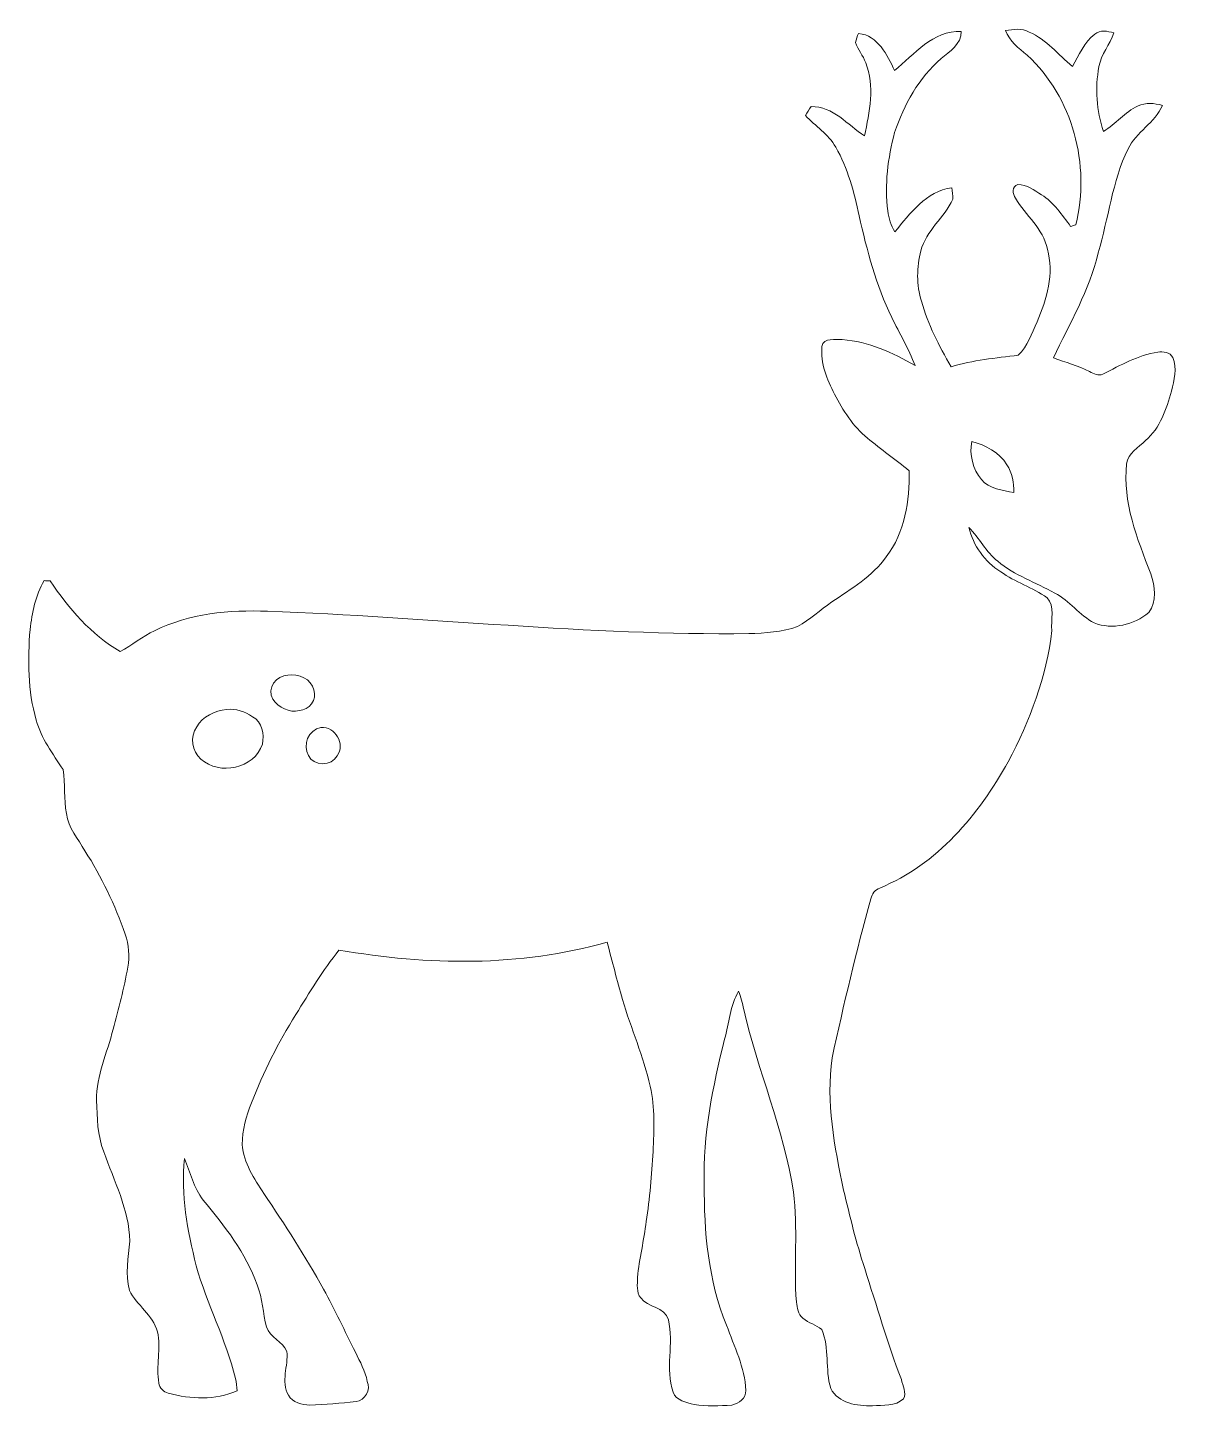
# Model space of a CAD drawing. Header units: centimetres. Extents: x -13.4 to 13.5, y -16.1 to 16.1.
import ezdxf

# ---------------------------------------------------------------- set-up
doc = ezdxf.new("R2010")
doc.units = ezdxf.units.CM
doc.header["$MEASUREMENT"] = 0
doc.layers.add('Layer 1', color=7, linetype='Continuous')

msp = doc.modelspace()

# ---------------------------------------------------------------- linework, layer by layer
at = {"layer": 'Layer 1', "color": 253, "lineweight": 9}
for points, knots in [([(9.43814, 16.07798), (9.6237, 16.09668), (9.82654, 16.14431), (9.99588, 16.03777), (9.99588, 16.03777), (10.39875, 15.86314), (10.67603, 15.51142), (11.00447, 15.23661), (11.00447, 15.23661), (11.16004, 15.50013), (11.27999, 15.79964), (11.52764, 15.99296), (11.52764, 15.99296), (11.65781, 16.09139), (11.82715, 16.06493), (11.97143, 16.01872), (11.97143, 16.01872), (11.88148, 15.74426), (11.67651, 15.51918), (11.62606, 15.22991), (11.62606, 15.22991), (11.53117, 14.7272), (11.56997, 14.20015), (11.73119, 13.71473), (11.73119, 13.71473), (12.01835, 13.8897), (12.23143, 14.16734), (12.54117, 14.31021), (12.54117, 14.31021), (12.71862, 14.39241), (12.92534, 14.37654), (13.10949, 14.32256), (13.10949, 14.32256), (12.93593, 13.91405), (12.49848, 13.70661), (12.30904, 13.30515), (12.30904, 13.30515), (11.93228, 12.5428), (11.85396, 11.68096), (11.60701, 10.87487), (11.60701, 10.87487), (11.40558, 9.9982), (10.94485, 9.21928), (10.55962, 8.41599), (10.55962, 8.41599), (10.84325, 8.31404), (11.1357, 8.23149), (11.40558, 8.09391), (11.40558, 8.09391), (11.50189, 8.05263), (11.61336, 7.97784), (11.7192, 8.03817), (11.7192, 8.03817), (12.13089, 8.24278), (12.54011, 8.48021), (13.00154, 8.55217), (13.00154, 8.55217), (13.12114, 8.5624), (13.29364, 8.55217), (13.35185, 8.42306), (13.35185, 8.42306), (13.46157, 8.17046), (13.37866, 7.89318), (13.32469, 7.63882), (13.32469, 7.63882), (13.20686, 7.21831), (13.05764, 6.77628), (12.71544, 6.48171), (12.71544, 6.48171), (12.54823, 6.32437), (12.30869, 6.18714), (12.27447, 5.93702), (12.27447, 5.93702), (12.17358, 5.04309), (12.52106, 4.1809), (12.83821, 3.36351), (12.83821, 3.36351), (12.94087, 3.076), (12.98884, 2.71511), (12.78953, 2.45581), (12.78953, 2.45581), (12.44945, 2.16477), (11.93827, 2.04941), (11.51529, 2.21345), (11.51529, 2.21345), (11.17063, 2.39619), (10.94309, 2.73486), (10.59384, 2.91125), (10.59384, 2.91125), (10.15004, 3.16243), (9.65157, 3.32435), (9.25751, 3.65914), (9.25751, 3.65914), (8.98305, 3.8768), (8.82642, 4.2003), (8.58583, 4.44865), (8.58583, 4.44865), (8.6839, 4.0232), (8.95836, 3.64432), (9.32772, 3.41184), (9.32772, 3.41184), (9.66638, 3.16807), (10.07525, 3.04531), (10.41463, 2.80436), (10.41463, 2.80436), (10.59983, 2.60186), (10.49753, 2.28295), (10.52399, 2.03707), (10.52399, 2.03707), (10.40263, 0.95721), (10.01316, -0.0789), (9.50305, -1.03316), (9.50305, -1.03316), (8.81513, -2.27282), (7.84146, -3.44051), (6.49914, -3.98873), (6.49914, -3.98873), (6.38873, -4.02895), (6.31817, -4.12773), (6.2903, -4.23885), (6.2903, -4.23885), (5.9541, -5.47004), (5.65601, -6.71147), (5.38472, -7.95854), (5.38472, -7.95854), (5.23726, -8.99888), (5.43728, -10.04099), (5.65389, -11.05593), (5.65389, -11.05593), (5.8017, -11.67117), (5.94881, -12.28783), (6.14743, -12.88896), (6.14743, -12.88896), (6.42683, -13.75926), (6.67694, -14.6398), (7.00644, -15.49281), (7.00644, -15.49281), (7.03466, -15.63604), (7.13062, -15.79832), (7.05477, -15.93908), (7.05477, -15.93908), (6.86603, -16.11899), (6.56899, -16.09113), (6.32981, -16.10206), (6.32981, -16.10206), (5.97315, -16.11159), (5.53289, -16.05126), (5.35191, -15.69884), (5.35191, -15.69884), (5.21609, -15.25081), (5.33604, -14.75621), (5.14166, -14.32195), (5.14166, -14.32195), (5.01713, -14.20165), (4.82874, -14.17448), (4.70315, -14.05278), (4.70315, -14.05278), (4.58638, -13.9667), (4.57509, -13.80618), (4.55252, -13.67707), (4.55252, -13.67707), (4.47773, -12.81946), (4.59485, -11.95375), (4.4802, -11.09861), (4.4802, -11.09861), (4.25336, -9.63529), (3.65011, -8.26828), (3.32097, -6.82965), (3.32097, -6.82965), (3.2864, -6.68466), (3.24936, -6.54143), (3.19926, -6.40103), (3.19926, -6.40103), (3.00276, -6.74357), (2.97101, -7.14856), (2.87047, -7.52392), (2.87047, -7.52392), (2.59319, -8.63234), (2.36247, -9.76653), (2.39387, -10.91517), (2.39387, -10.91517), (2.38858, -12.03242), (2.48559, -13.17471), (2.91704, -14.21646), (2.91704, -14.21646), (3.09131, -14.71706), (3.34708, -15.20495), (3.36577, -15.74505), (3.36577, -15.74505), (3.37565, -15.92603), (3.20138, -16.04985), (3.04263, -16.08689), (3.04263, -16.08689), (2.74735, -16.11265), (2.44855, -16.113), (2.15504, -16.07313), (2.15504, -16.07313), (1.97794, -16.02339), (1.73594, -15.98635), (1.66644, -15.78491), (1.66644, -15.78491), (1.47524, -15.2374), (1.68902, -14.64826), (1.55708, -14.09229), (1.55708, -14.09229), (1.46571, -13.77761), (1.08259, -13.81394), (0.90973, -13.5797), (0.90973, -13.5797), (0.80108, -13.44706), (0.83212, -13.25691), (0.83424, -13.10028), (0.83424, -13.10028), (0.87446, -12.66001), (0.98664, -12.23033), (1.03779, -11.79147), (1.03779, -11.79147), (1.12246, -11.2496), (1.16197, -10.70209), (1.19901, -10.15564), (1.19901, -10.15564), (1.22088, -9.64693), (1.24311, -9.12941), (1.13093, -8.62917), (1.13093, -8.62917), (0.97817, -7.93208), (0.68043, -7.27909), (0.48323, -6.59541), (0.48323, -6.59541), (0.35129, -6.15232), (0.24545, -5.70253), (0.12269, -5.25732), (0.12269, -5.25732), (-1.91319, -5.83729), (-4.07643, -5.80095), (-6.14864, -5.43971), (-6.14864, -5.43971), (-6.52294, -5.91631), (-6.83903, -6.43454), (-7.15865, -6.94818), (-7.15865, -6.94818), (-7.56716, -7.60364), (-7.91394, -8.29756), (-8.19793, -9.01546), (-8.19793, -9.01546), (-8.3147, -9.32838), (-8.41277, -9.6554), (-8.41277, -9.9923), (-8.41277, -9.9923), (-8.3842, -10.42199), (-8.13337, -10.78888), (-7.90512, -11.13848), (-7.90512, -11.13848), (-7.41441, -11.86908), (-6.93357, -12.60745), (-6.50742, -13.37826), (-6.50742, -13.37826), (-6.23825, -13.85875), (-6.01494, -14.36287), (-5.76165, -14.85182), (-5.76165, -14.85182), (-5.65758, -15.07301), (-5.53234, -15.28891), (-5.48789, -15.53233), (-5.48789, -15.53233), (-5.39229, -15.726), (-5.53904, -15.98529), (-5.74965, -16.00505), (-5.74965, -16.00505), (-6.10878, -16.04174), (-6.46826, -16.07559), (-6.82915, -16.08654), (-6.82915, -16.08654), (-7.0126, -16.07454), (-7.23344, -16.03433), (-7.33257, -15.859), (-7.33257, -15.859), (-7.51213, -15.5348), (-7.33221, -15.1732), (-7.36643, -14.831), (-7.36643, -14.831), (-7.46662, -14.59676), (-7.7626, -14.50821), (-7.84127, -14.2588), (-7.84127, -14.2588), (-7.93229, -13.9346), (-7.93405, -13.58817), (-8.06493, -13.2749), (-8.06493, -13.2749), (-8.32493, -12.52595), (-8.82658, -11.89448), (-9.32364, -11.28911), (-9.32364, -11.28911), (-9.54448, -11.00372), (-9.63021, -10.64635), (-9.76109, -10.31756), (-9.76109, -10.31756), (-9.85387, -11.16458), (-9.6923, -12.00913), (-9.48804, -12.82758), (-9.48804, -12.82758), (-9.23439, -13.72363), (-8.79518, -14.55725), (-8.56694, -15.46177), (-8.56694, -15.46177), (-8.54753, -15.55702), (-8.54436, -15.65686), (-8.53342, -15.75493), (-8.53342, -15.75493), (-9.03966, -15.974), (-9.61821, -15.95389), (-10.14138, -15.80784), (-10.14138, -15.80784), (-10.25357, -15.77998), (-10.34317, -15.68755), (-10.36222, -15.57289), (-10.36222, -15.57289), (-10.4289, -15.17531), (-10.30719, -14.76644), (-10.39468, -14.37204), (-10.39468, -14.37204), (-10.49628, -13.97904), (-10.87798, -13.75574), (-11.05049, -13.40402), (-11.05049, -13.40402), (-11.15597, -13.0269), (-11.07377, -12.63249), (-11.04308, -12.25114), (-11.04308, -12.25114), (-11.05367, -11.51242), (-11.41244, -10.8432), (-11.65092, -10.16058), (-11.65092, -10.16058), (-11.79838, -9.77923), (-11.80473, -9.36224), (-11.81919, -8.95902), (-11.81919, -8.95902), (-11.82554, -8.37693), (-11.56802, -7.84706), (-11.43114, -7.2932), (-11.43114, -7.2932), (-11.30555, -6.81307), (-11.17502, -6.33329), (-11.08753, -5.84434), (-11.08753, -5.84434), (-11.03956, -5.58329), (-11.06531, -5.31765), (-11.14856, -5.06788), (-11.14856, -5.06788), (-11.38492, -4.3842), (-11.70207, -3.72803), (-12.09083, -3.11808), (-12.09083, -3.11808), (-12.25487, -2.84079), (-12.47959, -2.57833), (-12.51981, -2.24636), (-12.51981, -2.24636), (-12.59037, -1.9077), (-12.55438, -1.55845), (-12.59601, -1.21766), (-12.59601, -1.21766), (-12.84437, -0.8543), (-13.11177, -0.48988), (-13.22995, -0.05773), (-13.22995, -0.05773), (-13.43174, 0.62772), (-13.42857, 1.35374), (-13.37389, 2.06), (-13.37389, 2.06), (-13.32379, 2.45476), (-13.24653, 2.8548), (-13.0451, 3.20335), (-13.0451, 3.20335), (-12.99712, 3.20159), (-12.94914, 3.19912), (-12.90116, 3.197), (-12.90116, 3.197), (-12.47395, 2.54718), (-11.94514, 1.94393), (-11.26921, 1.54565), (-11.26921, 1.54565), (-10.9877, 1.68499), (-10.75169, 1.90689), (-10.45994, 2.03072), (-10.45994, 2.03072), (-9.64644, 2.43923), (-8.71475, 2.52319), (-7.81799, 2.48615), (-7.81799, 2.48615), (-4.06479, 2.35421), (-0.32252, 1.91677), (3.43703, 1.96545), (3.43703, 1.96545), (3.82156, 1.97074), (4.21244, 2.00532), (4.57862, 2.12914), (4.57862, 2.12914), (4.86719, 2.28683), (5.10673, 2.51861), (5.37731, 2.70417), (5.37731, 2.70417), (5.83028, 3.01708), (6.32805, 3.29931), (6.65013, 3.7618), (6.65013, 3.7618), (7.09005, 4.32871), (7.20258, 5.07519), (7.1853, 5.77439), (7.1853, 5.77439), (6.86921, 6.04039), (6.52984, 6.2764), (6.21093, 6.53816), (6.21093, 6.53816), (5.87261, 6.81015), (5.64189, 7.18903), (5.43764, 7.56615), (5.43764, 7.56615), (5.27113, 7.91223), (5.10849, 8.29041), (5.1473, 8.68305), (5.1473, 8.68305), (5.18434, 8.90318), (5.4708, 8.83086), (5.62426, 8.84498), (5.62426, 8.84498), (6.23421, 8.7984), (6.80324, 8.53911), (7.3257, 8.23537), (7.3257, 8.23537), (7.18071, 8.62872), (6.96023, 8.98679), (6.78031, 9.36391), (6.78031, 9.36391), (6.40601, 10.1125), (6.20493, 10.9299), (6.01549, 11.74058), (6.01549, 11.74058), (5.89872, 12.29374), (5.75337, 12.85395), (5.47009, 13.34784), (5.47009, 13.34784), (5.29511, 13.64876), (4.99455, 13.84137), (4.7596, 14.08902), (4.7596, 14.08902), (4.8044, 14.15746), (4.84885, 14.22661), (4.89224, 14.29646), (4.89224, 14.29646), (5.41012, 14.30845), (5.74491, 13.86395), (6.14284, 13.6096), (6.14284, 13.6096), (6.25926, 14.16734), (6.39331, 14.77235), (6.17106, 15.32233), (6.17106, 15.32233), (6.11144, 15.48955), (5.98656, 15.62643), (5.93188, 15.7947), (5.93188, 15.7947), (5.94317, 15.86949), (5.97703, 15.93828), (6.00279, 16.00849), (6.00279, 16.00849), (6.45716, 15.95557), (6.67412, 15.50331), (6.84628, 15.13642), (6.84628, 15.13642), (7.30348, 15.52483), (7.74516, 16.07693), (8.40414, 16.05188), (8.40414, 16.05188), (8.4112, 15.75907), (8.13498, 15.58939), (7.93918, 15.41935), (7.93918, 15.41935), (7.40719, 14.97238), (7.07347, 14.33597), (6.84804, 13.68933), (6.84804, 13.68933), (6.69458, 13.09419), (6.60321, 12.4666), (6.6907, 11.85347), (6.6907, 11.85347), (6.70446, 11.6792), (6.76373, 11.51304), (6.85263, 11.36381), (6.85263, 11.36381), (7.20611, 11.79703), (7.58923, 12.31032), (8.1826, 12.39675), (8.1826, 12.39675), (8.19953, 12.3082), (8.20377, 12.22001), (8.21223, 12.1297), (8.21223, 12.1297), (8.00833, 11.70001), (7.58746, 11.39168), (7.4587, 10.9232), (7.4587, 10.9232), (7.36169, 10.5369), (7.35639, 10.12203), (7.47387, 9.73927), (7.47387, 9.73927), (7.63156, 9.20057), (7.88274, 8.69292), (8.16637, 8.20997), (8.16637, 8.20997), (8.67966, 8.3592), (9.2113, 8.41283), (9.73976, 8.47632), (9.73976, 8.47632), (9.95778, 8.68657), (10.0555, 8.98855), (10.18356, 9.25772), (10.18356, 9.25772), (10.40122, 9.78971), (10.58466, 10.38979), (10.41956, 10.9613), (10.41956, 10.9613), (10.32396, 11.4379), (9.91544, 11.75258), (9.67203, 12.15121), (9.67203, 12.15121), (9.60606, 12.24999), (9.58066, 12.43167), (9.72812, 12.46871), (9.72812, 12.46871), (9.94261, 12.48212), (10.11053, 12.33325), (10.28304, 12.23306), (10.28304, 12.23306), (10.56808, 12.04644), (10.76987, 11.76422), (10.96425, 11.49046), (10.96425, 11.49046), (11.00518, 11.50422), (11.04645, 11.51763), (11.08808, 11.53103), (11.08808, 11.53103), (11.42851, 12.93121), (11.01682, 14.51095), (9.94931, 15.49802), (9.94931, 15.49802), (9.74399, 15.65853), (9.54009, 15.82963), (9.43814, 16.07798), (9.43814, 16.07798), (9.43814, 16.07798), (9.43814, 16.07798), (9.43814, 16.07798)], [0, 0, 0, 0, 0.00719424, 0.00719424, 0.00719424, 0.00719424, 0.01438849, 0.01438849, 0.01438849, 0.01438849, 0.02158273, 0.02158273, 0.02158273, 0.02158273, 0.02877698, 0.02877698, 0.02877698, 0.02877698, 0.03597122, 0.03597122, 0.03597122, 0.03597122, 0.04316547, 0.04316547, 0.04316547, 0.04316547, 0.05035971, 0.05035971, 0.05035971, 0.05035971, 0.05755396, 0.05755396, 0.05755396, 0.05755396, 0.0647482, 0.0647482, 0.0647482, 0.0647482, 0.07194245, 0.07194245, 0.07194245, 0.07194245, 0.07913669, 0.07913669, 0.07913669, 0.07913669, 0.08633094, 0.08633094, 0.08633094, 0.08633094, 0.09352518, 0.09352518, 0.09352518, 0.09352518, 0.10071942, 0.10071942, 0.10071942, 0.10071942, 0.10791367, 0.10791367, 0.10791367, 0.10791367, 0.11510791, 0.11510791, 0.11510791, 0.11510791, 0.12230216, 0.12230216, 0.12230216, 0.12230216, 0.1294964, 0.1294964, 0.1294964, 0.1294964, 0.13669065, 0.13669065, 0.13669065, 0.13669065, 0.14388489, 0.14388489, 0.14388489, 0.14388489, 0.15107914, 0.15107914, 0.15107914, 0.15107914, 0.15827338, 0.15827338, 0.15827338, 0.15827338, 0.16546763, 0.16546763, 0.16546763, 0.16546763, 0.17266187, 0.17266187, 0.17266187, 0.17266187, 0.17985612, 0.17985612, 0.17985612, 0.17985612, 0.18705036, 0.18705036, 0.18705036, 0.18705036, 0.1942446, 0.1942446, 0.1942446, 0.1942446, 0.20143885, 0.20143885, 0.20143885, 0.20143885, 0.20863309, 0.20863309, 0.20863309, 0.20863309, 0.21582734, 0.21582734, 0.21582734, 0.21582734, 0.22302158, 0.22302158, 0.22302158, 0.22302158, 0.23021583, 0.23021583, 0.23021583, 0.23021583, 0.23741007, 0.23741007, 0.23741007, 0.23741007, 0.24460432, 0.24460432, 0.24460432, 0.24460432, 0.25179856, 0.25179856, 0.25179856, 0.25179856, 0.25899281, 0.25899281, 0.25899281, 0.25899281, 0.26618705, 0.26618705, 0.26618705, 0.26618705, 0.27338129, 0.27338129, 0.27338129, 0.27338129, 0.28057554, 0.28057554, 0.28057554, 0.28057554, 0.28776978, 0.28776978, 0.28776978, 0.28776978, 0.29496403, 0.29496403, 0.29496403, 0.29496403, 0.30215827, 0.30215827, 0.30215827, 0.30215827, 0.30935252, 0.30935252, 0.30935252, 0.30935252, 0.31654676, 0.31654676, 0.31654676, 0.31654676, 0.32374101, 0.32374101, 0.32374101, 0.32374101, 0.33093525, 0.33093525, 0.33093525, 0.33093525, 0.3381295, 0.3381295, 0.3381295, 0.3381295, 0.34532374, 0.34532374, 0.34532374, 0.34532374, 0.35251799, 0.35251799, 0.35251799, 0.35251799, 0.35971223, 0.35971223, 0.35971223, 0.35971223, 0.36690647, 0.36690647, 0.36690647, 0.36690647, 0.37410072, 0.37410072, 0.37410072, 0.37410072, 0.38129496, 0.38129496, 0.38129496, 0.38129496, 0.38848921, 0.38848921, 0.38848921, 0.38848921, 0.39568345, 0.39568345, 0.39568345, 0.39568345, 0.4028777, 0.4028777, 0.4028777, 0.4028777, 0.41007194, 0.41007194, 0.41007194, 0.41007194, 0.41726619, 0.41726619, 0.41726619, 0.41726619, 0.42446043, 0.42446043, 0.42446043, 0.42446043, 0.43165468, 0.43165468, 0.43165468, 0.43165468, 0.43884892, 0.43884892, 0.43884892, 0.43884892, 0.44604317, 0.44604317, 0.44604317, 0.44604317, 0.45323741, 0.45323741, 0.45323741, 0.45323741, 0.46043165, 0.46043165, 0.46043165, 0.46043165, 0.4676259, 0.4676259, 0.4676259, 0.4676259, 0.47482014, 0.47482014, 0.47482014, 0.47482014, 0.48201439, 0.48201439, 0.48201439, 0.48201439, 0.48920863, 0.48920863, 0.48920863, 0.48920863, 0.49640288, 0.49640288, 0.49640288, 0.49640288, 0.50359712, 0.50359712, 0.50359712, 0.50359712, 0.51079137, 0.51079137, 0.51079137, 0.51079137, 0.51798561, 0.51798561, 0.51798561, 0.51798561, 0.52517986, 0.52517986, 0.52517986, 0.52517986, 0.5323741, 0.5323741, 0.5323741, 0.5323741, 0.53956835, 0.53956835, 0.53956835, 0.53956835, 0.54676259, 0.54676259, 0.54676259, 0.54676259, 0.55395683, 0.55395683, 0.55395683, 0.55395683, 0.56115108, 0.56115108, 0.56115108, 0.56115108, 0.56834532, 0.56834532, 0.56834532, 0.56834532, 0.57553957, 0.57553957, 0.57553957, 0.57553957, 0.58273381, 0.58273381, 0.58273381, 0.58273381, 0.58992806, 0.58992806, 0.58992806, 0.58992806, 0.5971223, 0.5971223, 0.5971223, 0.5971223, 0.60431655, 0.60431655, 0.60431655, 0.60431655, 0.61151079, 0.61151079, 0.61151079, 0.61151079, 0.61870504, 0.61870504, 0.61870504, 0.61870504, 0.62589928, 0.62589928, 0.62589928, 0.62589928, 0.63309353, 0.63309353, 0.63309353, 0.63309353, 0.64028777, 0.64028777, 0.64028777, 0.64028777, 0.64748201, 0.64748201, 0.64748201, 0.64748201, 0.65467626, 0.65467626, 0.65467626, 0.65467626, 0.6618705, 0.6618705, 0.6618705, 0.6618705, 0.66906475, 0.66906475, 0.66906475, 0.66906475, 0.67625899, 0.67625899, 0.67625899, 0.67625899, 0.68345324, 0.68345324, 0.68345324, 0.68345324, 0.69064748, 0.69064748, 0.69064748, 0.69064748, 0.69784173, 0.69784173, 0.69784173, 0.69784173, 0.70503597, 0.70503597, 0.70503597, 0.70503597, 0.71223022, 0.71223022, 0.71223022, 0.71223022, 0.71942446, 0.71942446, 0.71942446, 0.71942446, 0.72661871, 0.72661871, 0.72661871, 0.72661871, 0.73381295, 0.73381295, 0.73381295, 0.73381295, 0.74100719, 0.74100719, 0.74100719, 0.74100719, 0.74820144, 0.74820144, 0.74820144, 0.74820144, 0.75539568, 0.75539568, 0.75539568, 0.75539568, 0.76258993, 0.76258993, 0.76258993, 0.76258993, 0.76978417, 0.76978417, 0.76978417, 0.76978417, 0.77697842, 0.77697842, 0.77697842, 0.77697842, 0.78417266, 0.78417266, 0.78417266, 0.78417266, 0.79136691, 0.79136691, 0.79136691, 0.79136691, 0.79856115, 0.79856115, 0.79856115, 0.79856115, 0.8057554, 0.8057554, 0.8057554, 0.8057554, 0.81294964, 0.81294964, 0.81294964, 0.81294964, 0.82014388, 0.82014388, 0.82014388, 0.82014388, 0.82733813, 0.82733813, 0.82733813, 0.82733813, 0.83453237, 0.83453237, 0.83453237, 0.83453237, 0.84172662, 0.84172662, 0.84172662, 0.84172662, 0.84892086, 0.84892086, 0.84892086, 0.84892086, 0.85611511, 0.85611511, 0.85611511, 0.85611511, 0.86330935, 0.86330935, 0.86330935, 0.86330935, 0.8705036, 0.8705036, 0.8705036, 0.8705036, 0.87769784, 0.87769784, 0.87769784, 0.87769784, 0.88489209, 0.88489209, 0.88489209, 0.88489209, 0.89208633, 0.89208633, 0.89208633, 0.89208633, 0.89928058, 0.89928058, 0.89928058, 0.89928058, 0.90647482, 0.90647482, 0.90647482, 0.90647482, 0.91366906, 0.91366906, 0.91366906, 0.91366906, 0.92086331, 0.92086331, 0.92086331, 0.92086331, 0.92805755, 0.92805755, 0.92805755, 0.92805755, 0.9352518, 0.9352518, 0.9352518, 0.9352518, 0.94244604, 0.94244604, 0.94244604, 0.94244604, 0.94964029, 0.94964029, 0.94964029, 0.94964029, 0.95683453, 0.95683453, 0.95683453, 0.95683453, 0.96402878, 0.96402878, 0.96402878, 0.96402878, 0.97122302, 0.97122302, 0.97122302, 0.97122302, 0.97841727, 0.97841727, 0.97841727, 0.97841727, 0.98561151, 0.98561151, 0.98561151, 0.98561151, 1, 1, 1, 1]), ([(8.65497, 6.45772), (8.58477, 6.15328), (8.67861, 5.81108), (8.87581, 5.56978), (8.87581, 5.56978), (9.05996, 5.34189), (9.37287, 5.32496), (9.63781, 5.26288), (9.63781, 5.26288), (9.62864, 5.48794), (9.60535, 5.72889), (9.47059, 5.91692), (9.47059, 5.91692), (9.29385, 6.20549), (8.97423, 6.37764), (8.65497, 6.45772), (8.65497, 6.45772), (8.65497, 6.45772), (8.65497, 6.45772), (8.65497, 6.45772)], [0, 0, 0, 0, 0.16666667, 0.16666667, 0.16666667, 0.16666667, 0.33333333, 0.33333333, 0.33333333, 0.33333333, 0.5, 0.5, 0.5, 0.5, 0.66666667, 0.66666667, 0.66666667, 0.66666667, 1, 1, 1, 1]), ([(-7.3428, 0.99461), (-7.61444, 0.98297), (-7.84409, 0.68699), (-7.6991, 0.42664), (-7.6991, 0.42664), (-7.56081, 0.24002), (-7.31281, 0.09926), (-7.07504, 0.16452), (-7.07504, 0.16452), (-6.84891, 0.17122), (-6.65241, 0.42346), (-6.73743, 0.64536), (-6.73743, 0.64536), (-6.78894, 0.90077), (-7.10291, 1.03906), (-7.3428, 0.99461), (-7.3428, 0.99461), (-7.3428, 0.99461), (-7.3428, 0.99461), (-7.3428, 0.99461)], [0, 0, 0, 0, 0.16666667, 0.16666667, 0.16666667, 0.16666667, 0.33333333, 0.33333333, 0.33333333, 0.33333333, 0.5, 0.5, 0.5, 0.5, 0.66666667, 0.66666667, 0.66666667, 0.66666667, 1, 1, 1, 1]), ([(-8.77719, 0.19098), (-9.0453, 0.15147), (-9.34587, 0.03682), (-9.47499, -0.22106), (-9.47499, -0.22106), (-9.63409, -0.44578), (-9.59281, -0.7968), (-9.37832, -0.97213), (-9.37832, -0.97213), (-8.95005, -1.36442), (-8.12561, -1.1972), (-7.94005, -0.62429), (-7.94005, -0.62429), (-7.89207, -0.39357), (-7.9464, -0.10077), (-8.17394, 0.01882), (-8.17394, 0.01882), (-8.34363, 0.15217), (-8.56447, 0.20297), (-8.77719, 0.19098), (-8.77719, 0.19098), (-8.77719, 0.19098), (-8.77719, 0.19098), (-8.77719, 0.19098)], [0, 0, 0, 0, 0.14285714, 0.14285714, 0.14285714, 0.14285714, 0.28571429, 0.28571429, 0.28571429, 0.28571429, 0.42857143, 0.42857143, 0.42857143, 0.42857143, 0.57142857, 0.57142857, 0.57142857, 0.57142857, 0.71428571, 0.71428571, 0.71428571, 0.71428571, 1, 1, 1, 1]), ([(-6.57162, -0.23623), (-6.86796, -0.28351), (-7.00554, -0.64228), (-6.86408, -0.88993), (-6.86408, -0.88993), (-6.74484, -1.14181), (-6.31621, -1.14252), (-6.19415, -0.8924), (-6.19415, -0.8924), (-5.98989, -0.62641), (-6.23437, -0.19778), (-6.57162, -0.23623)], [0, 0, 0, 0, 0.25, 0.25, 0.25, 0.25, 0.5, 0.5, 0.5, 0.5, 1, 1, 1, 1])]:
    msp.add_open_spline(points, degree=3, knots=knots, dxfattribs=at)

doc.saveas('drawing.dxf')
